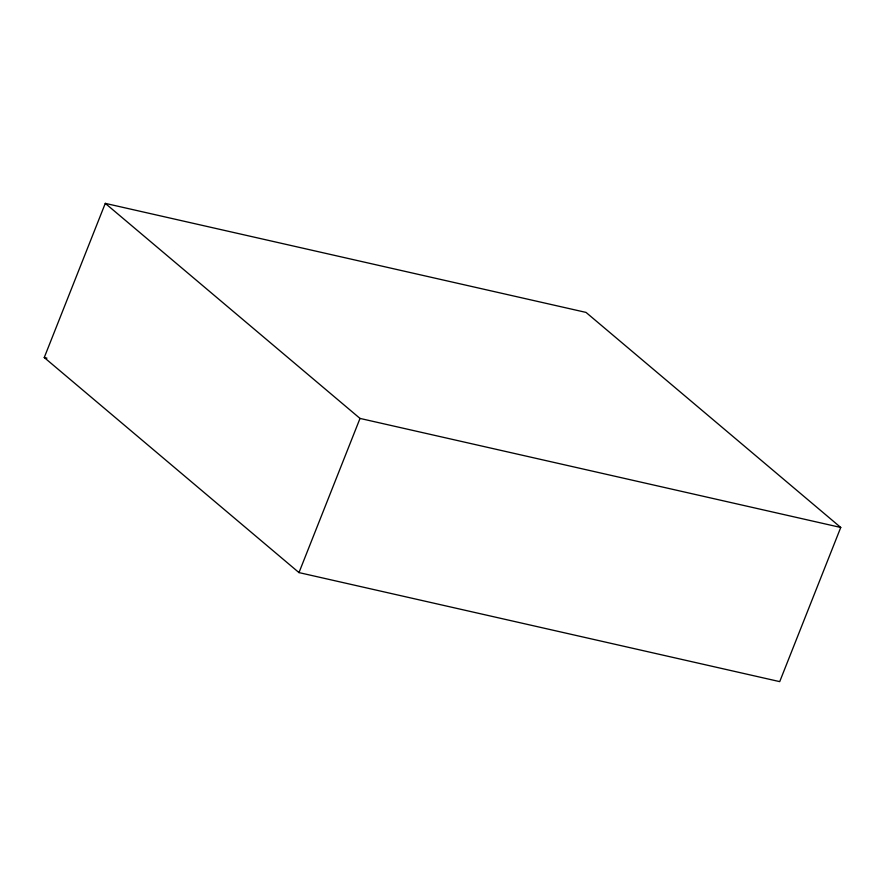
<?xml version="1.0" encoding="UTF-8"?>
<svg xmlns="http://www.w3.org/2000/svg" width="885" height="885" viewBox="0 0 885 885"><rect width="100%" height="100%" fill="white"/><g stroke="black" fill="none" stroke-linecap="round" stroke-linejoin="round"><path stroke-width="1.33" d="M44.25 357.54L105.282 203.373L586.014 312.405L840.75 527.46L779.718 681.627L298.986 572.595L44.25 357.54L46.938 358.148M298.986 572.595L360.018 418.428L105.282 203.373M360.018 418.428L840.75 527.46"/></g></svg>
